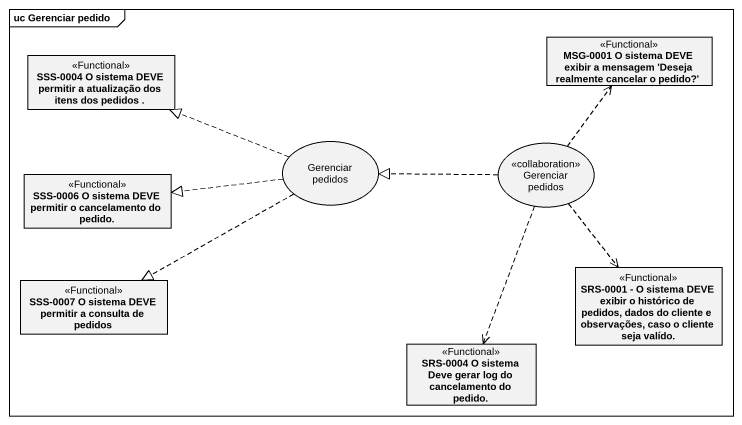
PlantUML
@startuml
mainframe uc Gerenciar pedido
allowmixing
hide circle
hide empty members
class "MSG-0001 O sistema DEVE exibir a mensagem 'Deseja realmente cancelar o pedido?'" as MSG_0001_O_sistema_DEVE <<Functional>>
class "SSS-0004 O sistema DEVE permitir a atualização dos itens dos pedidos ." as SSS_0004_O_sistema_DEVE <<Functional>>
usecase "Gerenciar pedidos" as Gerenciar_pedidos
usecase "Gerenciar pedidos" as Gerenciar_pedidos_2 <<collaboration>>
class "SSS-0006 O sistema DEVE permitir o cancelamento do pedido." as SSS_0006_O_sistema_DEVE <<Functional>>
class "SSS-0007 O sistema DEVE permitir a consulta de pedidos" as SSS_0007_O_sistema_DEVE <<Functional>>
class "SRS-0001 - O sistema DEVE exibir o histórico de pedidos, dados do cliente e observações, caso o cliente seja valído." as SRS_0001_O_sistema_DEVE <<Functional>>
class "SRS-0004 O sistema Deve gerar log do cancelamento do pedido." as SRS_0004_O_sistema_Deve <<Functional>>
Gerenciar_pedidos .left.|> SSS_0004_O_sistema_DEVE
Gerenciar_pedidos .left.|> SSS_0006_O_sistema_DEVE
Gerenciar_pedidos .left.|> SSS_0007_O_sistema_DEVE
Gerenciar_pedidos_2 .up.> MSG_0001_O_sistema_DEVE
Gerenciar_pedidos_2 .left.|> Gerenciar_pedidos
Gerenciar_pedidos_2 ..> SRS_0001_O_sistema_DEVE
Gerenciar_pedidos_2 ..> SRS_0004_O_sistema_Deve
@enduml
